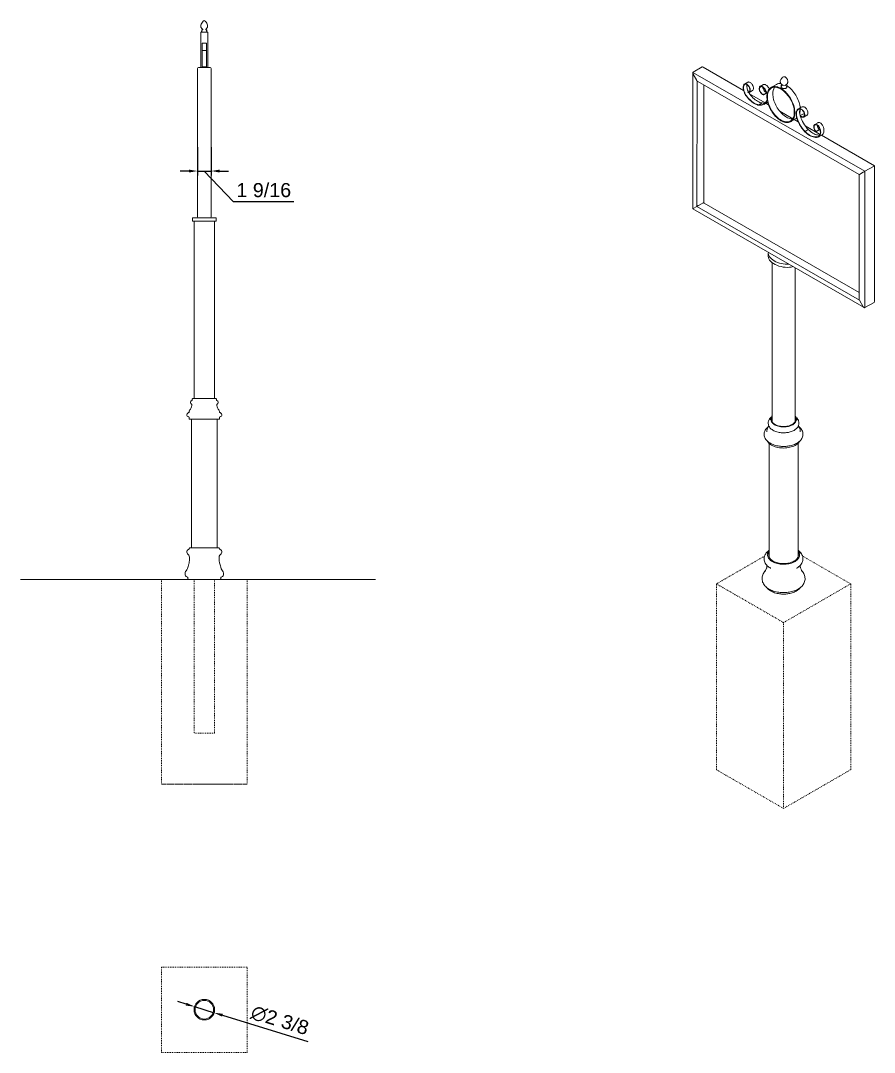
# Model space of a CAD drawing. Header units: inches. Extents: x -4 to 172, y 3 to 127.
# Drawn here: x 73.3 to 171.8, y 6.6 to 125.6 of the extents above; entities that cross this region are included whole.
import ezdxf

# ---------------------------------------------------------------- set-up
doc = ezdxf.new("R2010")
doc.units = ezdxf.units.IN
doc.linetypes.add('HIDDEN', pattern=[1.905, 1.27, -0.635])
for name, color, linetype, lineweight in [('ZANO_R', 7, 'Continuous', 0), ('ZANO_R_przerywana', 250, 'HIDDEN', 0), ('ZANO_W', 1, 'Continuous', 0)]:
    doc.layers.add(name, color=color, linetype=linetype, lineweight=lineweight)
doc.styles.get("Standard").update_dxf_attribs({"font": 'arial.ttf'})
doc.dimstyles.new('amerykanie', dxfattribs={"dimtxt": 50, "dimasz": 50, "dimexe": 0.5, "dimexo": 0.5, "dimgap": 1, "dimtad": 1, "dimdec": 0, "dimzin": 0, "dimlunit": 5, "dimtxsty": 'Standard', "dimcen": 0.09, "dimclrd": 1, "dimclre": 1, "dimclrt": 1, "dimazin": 0, "dimtfac": 1, "dimtdec": 0, "dimtmove": 0, "dimatfit": 3, "dimfxl": 1, "dimtzin": 0, "dimarcsym": 1})

# ---------------------------------------------------------------- blocks, each defined once
blk = doc.blocks.new('*D379')
at = {"layer": 'ZANO_W', "color": 1, "lineweight": -2}
for p, q in [((92.39, 12.16), (91.44, 12.45)), ((93.35, 11.87), (95.62, 11.17)), ((96.57, 10.88), (106.43, 7.85))]:
    blk.add_line(p, q, dxfattribs=at)
at = {"layer": 'ZANO_W', "color": 1}
for points in [[(92.34, 12), (92.44, 12.32), (93.35, 11.87)], [(96.62, 11.04), (96.53, 10.72), (95.62, 11.17)]]:
    blk.add_solid(points, dxfattribs=at)
at = {"layer": 'ZANO_W', "color": 1, "insert": (103.19, 10.29), "char_height": 1.625, "attachment_point": 5, "rotation": 342.9477}
blk.add_mtext('∅2 3/8', dxfattribs=at)
blk = doc.blocks.new('*D380')
at = {"layer": 'ZANO_W', "color": 1, "lineweight": -2}
for p, q in [((93.7, 111.05), (93.7, 107.78)), ((95.27, 111.05), (95.27, 107.78)), ((92.7, 108.28), (91.7, 108.28)), ((93.7, 108.28), (95.27, 108.28)), ((97.86, 104.73), (94.48, 108.28)), ((96.27, 108.28), (97.27, 108.28)), ((104.82, 104.73), (97.86, 104.73))]:
    blk.add_line(p, q, dxfattribs=at)
at = {"layer": 'ZANO_W', "color": 1}
for points in [[(92.7, 108.11), (92.7, 108.45), (93.7, 108.28)], [(96.27, 108.45), (96.27, 108.11), (95.27, 108.28)]]:
    blk.add_solid(points, dxfattribs=at)
at = {"layer": 'ZANO_W', "color": 1, "insert": (101.34, 106.07), "char_height": 1.625, "attachment_point": 5}
blk.add_mtext('1 9/16', dxfattribs=at)

msp = doc.modelspace()

# ---------------------------------------------------------------- linework, layer by layer
at = {"layer": 'ZANO_R'}
for p, q in [((94.20575, 124.3114), (94.08934, 124.3114)), ((94.08934, 122.26373), (94.08934, 124.3114)), ((94.74298, 124.3114), (94.20575, 124.3114)), ((94.87691, 124.3114), (94.74298, 124.3114)), ((94.87691, 122.26373), (94.87691, 124.3114)), ((94.7194, 123.03919), (94.24685, 123.03919)), ((94.24685, 123.03919), (94.24685, 122.18541)), ((94.7194, 123.03919), (94.7194, 122.18541)), ((94.08934, 120.21604), (94.08934, 122.26373)), ((94.7194, 122.18541), (94.24685, 122.18541)), ((94.24685, 121.87091), (94.24685, 122.18541)), ((94.24685, 120.63899), (94.24685, 121.87091)), ((94.7194, 121.87091), (94.7194, 122.18541)), ((94.7194, 120.63899), (94.7194, 121.87091)), ((94.87691, 120.21604), (94.87691, 122.26373)), ((94.24685, 120.29016), (94.24685, 120.63899)), ((94.24685, 120.29016), (94.7194, 120.29016)), ((94.7194, 120.29016), (94.7194, 120.63899)), ((150.8576, 119.68437), (151.91007, 120.29195)), ((156.67638, 117.58482), (152.00292, 120.28275)), ((93.69556, 120.09791), (93.69556, 103.00765)), ((95.15256, 120.21604), (93.81369, 120.21604)), ((95.27069, 120.09791), (95.27069, 103.00765)), ((150.81913, 119.59935), (150.81913, 103.93405)), ((150.83193, 119.65725), (170.66881, 108.24759)), ((151.29097, 118.71929), (150.8576, 119.46991)), ((151.33122, 118.66433), (151.29097, 104.20653)), ((151.38384, 118.62125), (170.01125, 107.86788)), ((152.08032, 104.68011), (152.08032, 118.21918)), ((157.1499, 118.5297), (156.77844, 118.31526)), ((158.96115, 118.25911), (158.58969, 118.04467)), ((160.46088, 118.27872), (159.84178, 117.92133)), ((157.3851, 117.50489), (157.17683, 117.38466)), ((157.17683, 117.38466), (157.18974, 117.33699)), ((157.32999, 117.35985), (157.70145, 117.57429)), ((159.16881, 116.14597), (157.36506, 117.18726)), ((159.3367, 117.31533), (158.98808, 117.11408)), ((158.98808, 117.11408), (159.00098, 117.0664)), ((159.00098, 117.0664), (159.35365, 117.27)), ((158.44306, 115.91742), (158.81452, 116.13186)), ((159.0295, 115.96784), (159.40096, 116.18228)), ((159.54812, 115.927), (159.25343, 116.09712)), ((163.33745, 115.64734), (162.96599, 115.4329)), ((162.34169, 114.31431), (160.85018, 115.17533)), ((162.118, 113.97837), (162.7371, 114.33577)), ((163.21934, 114.67142), (163.20644, 114.63865)), ((163.5908, 114.88586), (163.21934, 114.67142)), ((163.61773, 114.50504), (163.98919, 114.71948)), ((162.99078, 113.93959), (162.52081, 114.21091)), ((165.4918, 112.49579), (163.78154, 113.4831)), ((165.24889, 113.85426), (164.87743, 113.63982)), ((163.76436, 112.8455), (164.13582, 113.05994)), ((165.01768, 112.81801), (165.38914, 113.03245)), ((165.03059, 112.85078), (165.01768, 112.81801)), ((165.40205, 113.06522), (165.03059, 112.85078)), ((165.33558, 112.22038), (165.70704, 112.43482)), ((165.38914, 113.03245), (165.40205, 113.06522)), ((171.75975, 108.87738), (165.65222, 112.40318)), ((170.66881, 108.24759), (171.72129, 108.85517)), ((171.75975, 93.21207), (171.75975, 108.87737)), ((170.01125, 107.86788), (170.01125, 93.50677)), ((170.04971, 107.8901), (170.48308, 108.14036)), ((170.66881, 92.51948), (170.66881, 108.18478)), ((150.81913, 103.93405), (170.57596, 92.52867)), ((150.8576, 103.95627), (151.29097, 104.20653)), ((151.29097, 104.20653), (170.04971, 93.37733)), ((151.4767, 104.31376), (152.0819, 104.66314)), ((170.01125, 94.25732), (152.14223, 104.57288)), ((93.10488, 102.88952), (93.10488, 102.49573)), ((93.10488, 102.88952), (93.81369, 102.88952)), ((93.10488, 102.49573), (95.86137, 102.49573)), ((93.29586, 102.49573), (93.29586, 82.01893)), ((93.81369, 102.88952), (95.15256, 102.88952)), ((95.15256, 102.88952), (95.86137, 102.88952)), ((95.67039, 82.01893), (95.67039, 102.49573)), ((95.86137, 102.49573), (95.86137, 102.88952)), ((159.52473, 98.79242), (159.52473, 98.43496)), ((159.96956, 97.71634), (159.96956, 79.36888)), ((162.60932, 79.36888), (162.60932, 97.12772)), ((170.48308, 92.62671), (170.04971, 93.37733)), ((171.72129, 93.12705), (170.66881, 92.51948)), ((95.79547, 82.01893), (93.17078, 82.01893)), ((96.24202, 79.65622), (92.72423, 79.65622)), ((92.98477, 79.65622), (92.98477, 64.81054)), ((95.98148, 64.81054), (95.98148, 79.65622)), ((159.62373, 76.86046), (159.62373, 63.73902)), ((162.95516, 63.73902), (162.95516, 76.86046)), ((96.13669, 64.81054), (92.82956, 64.81054)), ((159.59556, 63.81932), (159.62373, 63.89962)), ((73.29772, 61.14834), (114.23642, 61.14834)), ((89.56082, 61.14834), (99.40543, 61.14834)), ((99.40543, 61.14834), (89.56082, 61.14834)), ((95.66864, 61.14834), (93.29761, 61.14834))]:
    msp.add_line(p, q, dxfattribs=at)
at = {"layer": 'ZANO_R', "flags": 128}
for points in [[(94.47437, 125.63275), (94.36397, 125.55665), (94.26891, 125.46217), (94.19079, 125.35268), (94.12981, 125.2331), (94.09008, 125.10499), (94.08271, 124.97143), (94.09587, 124.89678), (94.12822, 124.82906), (94.175, 124.76964), (94.24482, 124.68066), (94.27813, 124.64726), (94.29437, 124.6337), (94.30096, 124.62841), (94.30473, 124.62134), (94.30497, 124.61439), (94.30358, 124.6084), (94.29671, 124.59903), (94.27873, 124.58956), (94.25537, 124.58229), (94.21819, 124.56667), (94.20185, 124.55227), (94.19132, 124.53497), (94.18815, 124.51651), (94.19362, 124.49855), (94.20519, 124.47612), (94.2063, 124.46521), (94.20343, 124.45425), (94.17683, 124.40661), (94.16973, 124.37908), (94.17086, 124.35179), (94.18051, 124.32819), (94.19872, 124.3114)], [(94.75002, 124.3114), (94.76823, 124.32819), (94.77788, 124.35179), (94.779, 124.37908), (94.7719, 124.40661), (94.74531, 124.45425), (94.74244, 124.46521), (94.74355, 124.47612), (94.75511, 124.49855), (94.76059, 124.51651), (94.75742, 124.53497), (94.74688, 124.55227), (94.73055, 124.56667), (94.68297, 124.58536), (94.66555, 124.59128), (94.65203, 124.59903), (94.64516, 124.6084), (94.64377, 124.61439), (94.64401, 124.62134), (94.65179, 124.63175), (94.66249, 124.6402), (94.678, 124.65415), (94.70392, 124.68066), (94.77374, 124.76964), (94.82052, 124.82906), (94.85286, 124.89678), (94.86603, 124.97143), (94.85866, 125.10499), (94.81893, 125.2331), (94.75795, 125.35268), (94.67982, 125.46217), (94.58477, 125.55665), (94.47437, 125.63275)], [(161.41102, 118.14671), (161.41102, 118.14672), (161.41105, 118.14672), (161.41109, 118.14673), (161.41118, 118.14675), (161.41137, 118.14678), (161.41189, 118.14689), (161.41362, 118.14726), (161.42203, 118.14916), (161.46567, 118.16304), (161.50085, 118.17956), (161.52498, 118.19366), (161.55085, 118.21094), (161.58417, 118.23755), (161.60496, 118.25663), (161.61717, 118.26821), (161.62427, 118.27468), (161.62824, 118.278), (161.63436, 118.28298), (161.64376, 118.2907), (161.6563, 118.30142), (161.67644, 118.32024), (161.70641, 118.35386), (161.73437, 118.39589), (161.75671, 118.44453), (161.77173, 118.49639), (161.78008, 118.55258), (161.78141, 118.61698), (161.77455, 118.68545), (161.75553, 118.76222), (161.7286, 118.82985), (161.69514, 118.89327), (161.64839, 118.96293), (161.58696, 119.03386), (161.51942, 119.09332), (161.46045, 119.13145), (161.4111, 119.15336), (161.38295, 119.16136), (161.36821, 119.16409), (161.35905, 119.1652), (161.35301, 119.16565), (161.34779, 119.16585), (161.34497, 119.16588), (161.33765, 119.16569), (161.33447, 119.16549), (161.32656, 119.16473), (161.30989, 119.16199), (161.26757, 119.1492), (161.2228, 119.12777), (161.16763, 119.09112), (161.10959, 119.04045), (161.04811, 118.97145), (160.99513, 118.89382), (160.95991, 118.82677), (160.93369, 118.76), (160.9147, 118.68114), (160.90821, 118.60573), (160.91114, 118.53965), (160.92219, 118.47972), (160.94097, 118.42529), (160.96811, 118.37529), (161.00028, 118.33406), (161.02755, 118.30687), (161.04463, 118.29199), (161.05438, 118.28396), (161.0608, 118.27873), (161.06472, 118.2755), (161.06772, 118.27287), (161.07649, 118.2647), (161.0904, 118.25152), (161.11149, 118.23259), (161.14449, 118.20713), (161.17731, 118.1862), (161.20457, 118.17168), (161.25995, 118.15119), (161.27122, 118.14839), (161.27581, 118.14737), (161.27791, 118.14693), (161.27855, 118.14679), (161.27878, 118.14674), (161.27888, 118.14672), (161.27891, 118.14672), (161.27892, 118.14671), (161.27892, 118.14671)], [(156.99545, 116.91813), (156.91601, 117.03358), (156.8446, 117.15516), (156.7823, 117.28103), (156.73007, 117.40926), (156.6887, 117.53791), (156.65882, 117.66501), (156.64089, 117.78862), (156.63517, 117.90687), (156.64176, 118.01796), (156.66056, 118.12019), (156.69127, 118.212)], [(157.01603, 116.94196), (156.94024, 117.0521), (156.87211, 117.16809), (156.81268, 117.28817), (156.76285, 117.41051), (156.72339, 117.53324), (156.69488, 117.65449), (156.67777, 117.77243), (156.67232, 117.88524), (156.6786, 117.99122), (156.69653, 118.08875), (156.72584, 118.17634)], [(156.69127, 118.212), (156.7213, 118.2644), (156.76129, 118.30405), (156.81004, 118.32974), (156.8661, 118.3407), (156.92778, 118.33662), (156.99324, 118.31762), (157.06053, 118.28425), (157.12763, 118.23753), (157.19253, 118.17884), (157.25329, 118.10995), (157.30811, 118.0329), (157.35532, 117.95002), (157.39353, 117.86377), (157.4216, 117.77674), (157.43867, 117.69152), (157.44425, 117.61068), (157.43816, 117.53662), (157.42059, 117.47156), (157.39205, 117.41745), (157.35342, 117.3759), (157.30584, 117.34816), (157.25072, 117.33506), (157.18974, 117.33699)], [(156.72584, 118.17634), (156.75446, 118.22565), (156.79289, 118.26227), (156.83986, 118.28501), (156.89383, 118.29313), (156.95305, 118.28636), (157.01557, 118.26492), (157.07935, 118.22952), (157.14231, 118.1813), (157.2024, 118.12185), (157.25764, 118.05311), (157.30623, 117.97733), (157.34659, 117.89697), (157.37739, 117.81468), (157.39763, 117.73313), (157.40664, 117.65499), (157.40414, 117.58283), (157.3902, 117.51899), (157.36528, 117.46555), (157.33019, 117.42428), (157.28609, 117.39652), (157.2344, 117.38317), (157.17683, 117.38466)], [(157.1499, 118.5297), (157.18151, 118.54418), (157.23756, 118.55514), (157.29924, 118.55106), (157.3647, 118.53206), (157.43199, 118.49869), (157.49909, 118.45197), (157.56399, 118.39328), (157.62475, 118.32439), (157.67957, 118.24734), (157.72678, 118.16446), (157.76499, 118.07821), (157.79306, 117.99118), (157.81013, 117.90596), (157.81571, 117.82512), (157.80962, 117.75106), (157.79205, 117.686), (157.76351, 117.63189), (157.72488, 117.59034), (157.70145, 117.57429)], [(159.04772, 117.85996), (158.98558, 117.92614), (158.91985, 117.98157), (158.85249, 118.02461), (158.78552, 118.05395), (158.72094, 118.06874), (158.66068, 118.06851), (158.60655, 118.05329), (158.56017, 118.02351), (158.52291, 117.98009), (158.4959, 117.92431), (158.47994, 117.85784), (158.47551, 117.78267), (158.48275, 117.70105), (158.50143, 117.61542), (158.531, 117.52833), (158.57058, 117.44241), (158.61897, 117.36021), (158.67474, 117.2842), (158.73621, 117.21664), (158.80155, 117.15956), (158.86879, 117.11467), (158.93594, 117.0833), (159.00098, 117.0664)], [(159.03036, 117.83205), (158.97149, 117.89443), (158.90916, 117.94611), (158.8454, 117.98539), (158.7823, 118.011), (158.72191, 118.0221), (158.66622, 118.01832), (158.61703, 117.9998), (158.57597, 117.96712), (158.54437, 117.92137), (158.52326, 117.86403), (158.51334, 117.79699), (158.51492, 117.72243), (158.52796, 117.64279), (158.55203, 117.56067), (158.58635, 117.47876), (158.62979, 117.39972), (158.68093, 117.32616), (158.7381, 117.26046), (158.79943, 117.20479), (158.86292, 117.16095), (158.9265, 117.13038), (158.98808, 117.11408)], [(158.88455, 117.96286), (158.88638, 117.93687), (158.89942, 117.85723), (158.92349, 117.77511), (158.95781, 117.6932), (159.00125, 117.61416), (159.05239, 117.5406), (159.10956, 117.4749), (159.17089, 117.41923), (159.23438, 117.37539), (159.29796, 117.34482), (159.32894, 117.33489)], [(159.41918, 118.0744), (159.35704, 118.14057), (159.29131, 118.19601), (159.22395, 118.23905), (159.15698, 118.26839), (159.0924, 118.28318), (159.03215, 118.28295), (158.97801, 118.26773), (158.96115, 118.25911)], [(159.37023, 116.87909), (159.37573, 117.02941), (159.39218, 117.17236), (159.41948, 117.30695), (159.45745, 117.43228), (159.50581, 117.54748), (159.56424, 117.65177), (159.63234, 117.74443), (159.70964, 117.82483), (159.79562, 117.89243), (159.8897, 117.94675), (159.99122, 117.98744), (160.09949, 118.0142), (160.21378, 118.02686), (160.3333, 118.02534), (160.45723, 118.00963), (160.58474, 117.97986), (160.71495, 117.93622), (160.84697, 117.87901), (160.97989, 117.80862), (161.11282, 117.72554), (161.24483, 117.63033), (161.37504, 117.52364), (161.50255, 117.40619), (161.62648, 117.2788), (161.746, 117.14233), (161.86029, 116.99771), (161.96857, 116.84594), (162.07008, 116.68804), (162.16416, 116.5251), (162.25014, 116.35823), (162.32745, 116.18858), (162.39555, 116.01729), (162.45398, 115.84554), (162.50234, 115.6745), (162.5403, 115.50535), (162.5676, 115.33923), (162.58405, 115.17728), (162.58955, 115.02061), (162.58405, 114.87029), (162.5676, 114.72734), (162.5403, 114.59274), (162.50234, 114.46741), (162.45398, 114.35221), (162.39555, 114.24793), (162.32745, 114.15527), (162.25014, 114.07486), (162.16416, 114.00727), (162.07008, 113.95294), (161.96857, 113.91226), (161.86029, 113.8855), (161.746, 113.87284), (161.62648, 113.87436), (161.50255, 113.89006), (161.37504, 113.91983), (161.24483, 113.96347), (161.11282, 114.02068), (160.97989, 114.09107), (160.84697, 114.17416), (160.71495, 114.26937), (160.58474, 114.37606), (160.45723, 114.49351), (160.3333, 114.6209), (160.21378, 114.75737), (160.09949, 114.90199), (159.99122, 115.05376), (159.8897, 115.21166), (159.79562, 115.37459), (159.70964, 115.54146), (159.63234, 115.71112), (159.56424, 115.88241), (159.50581, 116.05416), (159.45745, 116.22519), (159.41948, 116.39435), (159.39218, 116.56047), (159.37573, 116.72242), (159.37023, 116.87909)], [(159.43214, 116.84335), (159.43757, 116.98977), (159.45381, 117.1289), (159.48076, 117.25976), (159.51823, 117.38142), (159.56595, 117.49305), (159.62359, 117.59386), (159.69074, 117.68313), (159.76693, 117.76025), (159.85163, 117.82466), (159.94424, 117.87593), (160.04412, 117.91368), (160.15056, 117.93767), (160.26282, 117.9477), (160.38011, 117.94373), (160.50161, 117.92577), (160.62646, 117.89394), (160.75379, 117.84849), (160.88271, 117.78971), (161.0123, 117.71803), (161.14167, 117.63395), (161.26991, 117.53805), (161.39611, 117.43101), (161.51939, 117.31359), (161.63889, 117.1866), (161.75377, 117.05093), (161.86321, 116.90755), (161.96646, 116.75744), (162.0628, 116.60167), (162.15153, 116.44132), (162.23205, 116.27753), (162.30378, 116.11144), (162.36623, 115.94422), (162.41895, 115.77704), (162.46158, 115.61107), (162.49382, 115.44747), (162.51544, 115.2874), (162.52628, 115.13198), (162.52628, 114.98229), (162.51544, 114.83939), (162.49382, 114.70428), (162.46158, 114.5779), (162.41895, 114.46115), (162.36623, 114.35484), (162.30378, 114.25972), (162.23205, 114.17645), (162.15153, 114.10562), (162.0628, 114.04773), (161.96646, 114.00318), (161.86321, 113.97229), (161.75377, 113.95526), (161.63889, 113.95223), (161.51939, 113.96321), (161.39611, 113.98812), (161.26991, 114.0268), (161.14167, 114.07896), (161.0123, 114.14424), (160.88271, 114.22219), (160.75379, 114.31226), (160.62646, 114.41381), (160.50161, 114.52615), (160.38011, 114.64846), (160.26282, 114.7799), (160.15056, 114.91955), (160.04412, 115.06643), (159.94424, 115.2195), (159.85163, 115.3777), (159.76693, 115.53991), (159.69074, 115.70499), (159.62359, 115.8718), (159.56595, 116.03914), (159.51823, 116.20587), (159.48076, 116.3708), (159.45381, 116.53277), (159.43757, 116.69066), (159.43214, 116.84335)], [(161.03338, 118.11294), (161.02846, 118.10511), (161.0137, 118.06926), (161.00581, 118.02203), (161.00996, 117.9765), (161.0249, 117.93497), (161.04991, 117.8974), (161.08299, 117.86541), (161.12114, 117.83977), (161.16423, 117.81915), (161.21567, 117.80231), (161.2568, 117.79352), (161.30099, 117.78799), (161.34497, 117.78619)], [(161.07784, 118.26342), (161.05979, 118.2441), (161.03783, 118.20598), (161.02721, 118.16294), (161.0298, 118.12266), (161.04354, 118.08533), (161.05769, 118.06264), (161.06188, 118.05701), (161.0635, 118.0549), (161.06431, 118.05386), (161.06484, 118.05318), (161.06521, 118.0527), (161.0654, 118.05246), (161.06537, 118.0525)], [(161.34497, 117.78619), (161.41458, 117.79072), (161.44585, 117.79584), (161.49548, 117.80839), (161.54089, 117.82563), (161.57828, 117.84536), (161.61245, 117.86992), (161.64119, 117.89879), (161.66343, 117.93186), (161.67808, 117.96882), (161.68416, 118.00962), (161.67992, 118.0551), (161.66129, 118.10548), (161.65679, 118.11259)], [(161.65936, 118.12987), (161.73192, 118.08294), (161.86393, 117.98773), (161.99414, 117.88103), (162.12165, 117.76359), (162.24558, 117.6362), (162.36511, 117.49973), (162.47939, 117.35511), (162.58767, 117.20334), (162.68919, 117.04544), (162.78326, 116.8825), (162.86924, 116.71563), (162.94655, 116.54598), (163.01465, 116.37469), (163.07308, 116.20294), (163.12144, 116.0319), (163.1594, 115.86275), (163.1867, 115.69663), (163.2006, 115.56834)], [(158.45597, 115.86974), (158.32359, 115.89843), (158.18819, 115.94197), (158.05073, 116.00006), (157.91221, 116.07228), (157.77362, 116.15811), (157.63595, 116.25692), (157.5002, 116.36803), (157.36733, 116.49062), (157.23831, 116.62381), (157.11405, 116.76666), (156.99545, 116.91813)], [(158.44306, 115.91742), (158.31371, 115.94548), (158.1814, 115.98806), (158.0471, 116.04485), (157.91175, 116.11544), (157.77634, 116.19932), (157.64184, 116.29589), (157.5092, 116.40445), (157.37938, 116.52424), (157.25331, 116.65439), (157.13191, 116.79396), (157.01603, 116.94196)], [(157.38749, 117.1564), (157.3117, 117.26654), (157.26868, 117.33756)], [(158.81452, 116.13186), (158.68517, 116.15992), (158.55286, 116.2025), (158.41856, 116.25929), (158.28321, 116.32987), (158.1478, 116.41376), (158.0133, 116.51033), (157.88066, 116.61889), (157.75084, 116.73868), (157.62478, 116.86883), (157.50337, 117.0084), (157.38749, 117.1564)], [(162.3391, 114.31029), (162.25799, 114.30963), (162.13849, 114.32061), (162.01521, 114.34552), (161.88901, 114.3842), (161.76078, 114.43636), (161.6314, 114.50164), (161.50181, 114.57959), (161.37289, 114.66966), (161.24556, 114.77121), (161.12071, 114.88354), (160.99921, 115.00586), (160.88192, 115.1373), (160.76966, 115.27695), (160.66322, 115.42383), (160.56334, 115.5769), (160.47073, 115.7351), (160.38603, 115.8973), (160.30984, 116.06239), (160.24269, 116.2292), (160.18505, 116.39654), (160.13733, 116.56327), (160.09987, 116.7282), (160.07291, 116.89017), (160.05667, 117.04806), (160.05124, 117.20075)], [(161.38046, 117.7875), (161.37928, 117.78742), (161.33718, 117.78637)], [(159.39621, 116.53146), (159.37012, 116.45958), (159.31723, 116.34605), (159.25398, 116.24418), (159.18082, 116.15472), (159.09826, 116.0783), (159.00691, 116.01547), (158.90741, 115.96669), (158.80049, 115.9323), (158.68691, 115.91254), (158.56748, 115.90757), (158.44306, 115.91742)], [(159.45895, 116.2193), (159.40457, 116.18438), (159.40096, 116.18228)], [(163.1597, 115.48616), (163.07459, 115.47531), (162.99653, 115.44874), (162.9267, 115.40687), (162.86617, 115.35031), (162.81586, 115.27995), (162.77654, 115.19684), (162.7488, 115.10225), (162.73307, 114.99763), (162.72959, 114.88457), (162.73842, 114.76478), (162.75941, 114.64011)], [(163.1597, 115.48616), (163.22184, 115.48059), (163.28757, 115.46014), (163.35493, 115.4254), (163.4219, 115.37743), (163.48648, 115.31765), (163.54674, 115.24785), (163.60087, 115.17013), (163.64726, 115.0868), (163.68451, 115.00036), (163.71152, 114.91339), (163.72748, 114.8285), (163.73191, 114.74822), (163.72467, 114.67495), (163.70599, 114.61089), (163.67642, 114.55795), (163.63684, 114.51772), (163.58845, 114.4914), (163.53268, 114.47977), (163.47121, 114.48318), (163.40587, 114.50154), (163.33863, 114.53429), (163.27148, 114.58045), (163.20644, 114.63865)], [(163.53117, 115.7006), (163.5933, 115.69503), (163.65904, 115.67458), (163.72639, 115.63984), (163.79336, 115.59187), (163.85794, 115.53209), (163.9182, 115.46229), (163.97233, 115.38457), (164.01872, 115.30124), (164.05597, 115.2148), (164.08298, 115.12783), (164.09894, 115.04294), (164.10337, 114.96266), (164.09613, 114.88939), (164.07745, 114.82533), (164.04788, 114.77239), (164.0083, 114.73216), (163.98919, 114.71948)], [(162.82246, 114.39306), (162.78326, 114.36467), (162.7371, 114.33577)], [(163.17706, 115.43821), (163.09586, 115.42786), (163.02139, 115.40252), (162.95477, 115.36257), (162.89702, 115.30861), (162.84903, 115.24148), (162.81151, 115.16219), (162.78505, 115.07195), (162.77005, 114.97215), (162.76673, 114.86428), (162.77514, 114.75001), (162.79517, 114.63106)], [(163.16663, 114.8455), (163.20876, 114.67246), (163.21329, 114.65605)], [(163.17706, 115.43821), (163.23593, 115.43263), (163.29826, 115.41234), (163.36202, 115.378), (163.42512, 115.33076), (163.48551, 115.27214), (163.54121, 115.20405), (163.59039, 115.12874), (163.63145, 115.04865), (163.66305, 114.96642), (163.68416, 114.88471), (163.69408, 114.80621), (163.6925, 114.73348), (163.67946, 114.66889), (163.65539, 114.61456), (163.62107, 114.57227), (163.57764, 114.54339), (163.5265, 114.52887), (163.46932, 114.52918), (163.40799, 114.54432), (163.3445, 114.57379), (163.28092, 114.61662), (163.21934, 114.67142)], [(163.69433, 114.8013), (163.65238, 114.83106), (163.5908, 114.88586)], [(165.51615, 113.1175), (165.48612, 113.20458), (165.44613, 113.2904), (165.39738, 113.37237), (165.34132, 113.44806), (165.27964, 113.5152), (165.21418, 113.57177), (165.14689, 113.6161), (165.07979, 113.64684), (165.01489, 113.66309), (164.95413, 113.66435), (164.89932, 113.65059), (164.8521, 113.62222), (164.81389, 113.58009), (164.78582, 113.52546), (164.76875, 113.45996), (164.76317, 113.38555), (164.76926, 113.30446), (164.78684, 113.21911), (164.81537, 113.13206), (164.854, 113.04591), (164.90159, 112.96323), (164.9567, 112.8865), (165.01768, 112.81801)], [(165.48159, 113.12175), (165.45296, 113.20411), (165.41453, 113.2851), (165.36756, 113.36207), (165.31359, 113.43251), (165.25438, 113.4941), (165.19186, 113.54485), (165.12807, 113.58309), (165.06511, 113.60757), (165.00502, 113.61749), (164.94978, 113.61253), (164.90119, 113.59285), (164.86084, 113.55909), (164.83003, 113.51236), (164.8098, 113.45417), (164.80078, 113.38645), (164.80328, 113.31139), (164.81722, 113.23146), (164.84214, 113.14925), (164.87723, 113.06747), (164.92133, 112.98878), (164.97302, 112.91576), (165.03059, 112.85078)], [(165.19139, 112.22242), (165.26718, 112.24506), (165.33531, 112.28239), (165.39474, 112.33386), (165.44457, 112.39866), (165.48404, 112.47582), (165.51254, 112.56417), (165.52965, 112.66234), (165.5351, 112.76886), (165.52882, 112.8821), (165.51089, 113.00033), (165.48159, 113.12175)], [(165.21198, 112.17483), (165.29141, 112.19856), (165.36282, 112.23769), (165.42512, 112.29164), (165.47735, 112.35957), (165.51872, 112.44045), (165.5486, 112.53305), (165.56653, 112.63596), (165.57225, 112.74761), (165.56566, 112.8663), (165.54687, 112.99023), (165.51615, 113.1175)], [(165.88761, 113.33194), (165.85758, 113.41902), (165.81759, 113.50484), (165.76884, 113.58681), (165.71278, 113.6625), (165.6511, 113.72964), (165.58564, 113.78621), (165.51835, 113.83054), (165.45125, 113.86128), (165.38635, 113.87753), (165.32559, 113.87879), (165.27078, 113.86503), (165.24889, 113.85426)], [(165.70704, 112.43482), (165.73429, 112.45213), (165.79658, 112.50608), (165.84881, 112.57401), (165.89018, 112.65488), (165.92006, 112.74749), (165.93799, 112.8504), (165.94371, 112.96205), (165.93712, 113.08074), (165.91833, 113.20467), (165.88761, 113.33194)], [(163.75146, 112.81272), (163.88383, 112.68857), (164.01924, 112.57578), (164.15669, 112.47517), (164.29521, 112.38745), (164.4338, 112.31326), (164.57147, 112.25314), (164.70722, 112.2075), (164.84009, 112.17669), (164.96912, 112.16091), (165.09338, 112.16029), (165.21198, 112.17483)], [(163.76436, 112.8455), (163.89371, 112.72421), (164.02602, 112.61404), (164.16032, 112.51576), (164.29567, 112.43008), (164.43108, 112.35762), (164.56559, 112.29889), (164.69822, 112.25432), (164.82804, 112.22422), (164.95411, 112.20881), (165.07551, 112.20821), (165.19139, 112.22242)], [(164.13582, 113.05994), (164.26517, 112.93865), (164.39748, 112.82848), (164.53178, 112.7302), (164.66713, 112.64452), (164.80254, 112.57206), (164.93705, 112.51333), (165.06968, 112.46876), (165.1995, 112.43866), (165.32557, 112.42325), (165.44698, 112.42265), (165.45911, 112.42343)], [(171.72129, 108.85517), (171.73762, 108.8646), (171.74975, 108.8716), (171.75723, 108.87592), (171.75975, 108.87737)], [(93.17078, 82.01893), (93.12426, 82.00961), (93.11127, 82.00544), (93.10228, 82.00022), (93.09662, 81.9899), (93.09549, 81.9794), (93.09469, 81.97082), (93.0901, 81.94178), (93.08135, 81.89194), (93.0728, 81.84696), (93.06279, 81.81964), (93.04155, 81.79889), (93.00323, 81.7793), (92.96474, 81.75649), (92.93225, 81.72415), (92.89998, 81.66087), (92.88781, 81.58892), (92.89535, 81.51791), (92.92223, 81.45743), (92.96798, 81.41697), (93.01736, 81.38508), (93.04435, 81.33441), (93.05155, 81.27626), (93.04555, 81.21877), (93.00774, 81.07335), (92.96477, 80.9675), (92.91822, 80.88558), (92.86929, 80.81176), (92.81918, 80.73019), (92.76925, 80.62517), (92.75301, 80.57356), (92.74867, 80.5232), (92.74967, 80.48635), (92.74556, 80.4526), (92.7375, 80.43602), (92.72304, 80.4226), (92.67317, 80.40593), (92.61587, 80.38896), (92.5675, 80.36165), (92.49969, 80.28283), (92.46957, 80.18637), (92.47606, 80.08984), (92.5181, 80.0108), (92.5653, 79.97624), (92.62541, 79.95358), (92.6847, 79.93042), (92.70439, 79.91515), (92.71387, 79.89695), (92.71874, 79.88101), (92.7233, 79.86113), (92.72533, 79.836), (92.72563, 79.79999), (92.72508, 79.74275), (92.72423, 79.65622)], [(96.24202, 79.65622), (96.24117, 79.74275), (96.24062, 79.79999), (96.24092, 79.836), (96.24295, 79.86113), (96.24751, 79.88101), (96.25238, 79.89695), (96.26186, 79.91515), (96.28155, 79.93042), (96.34084, 79.95358), (96.40095, 79.97624), (96.44815, 80.0108), (96.49019, 80.08984), (96.49669, 80.18637), (96.46656, 80.28283), (96.39876, 80.36165), (96.35039, 80.38896), (96.29308, 80.40593), (96.24321, 80.4226), (96.22875, 80.43602), (96.22069, 80.4526), (96.2167, 80.49613), (96.21728, 80.54437), (96.197, 80.62517), (96.14707, 80.73019), (96.09696, 80.81176), (96.04803, 80.88558), (96.00148, 80.9675), (95.95851, 81.07335), (95.9207, 81.21877), (95.9147, 81.27626), (95.9219, 81.33441), (95.94889, 81.38508), (95.99827, 81.41697), (96.04402, 81.45743), (96.0709, 81.51791), (96.07844, 81.58892), (96.06627, 81.66087), (96.034, 81.72415), (95.99118, 81.7636), (95.9441, 81.78853), (95.91898, 81.80271), (95.90346, 81.81964), (95.89478, 81.84185), (95.88756, 81.87619), (95.88043, 81.91895), (95.87496, 81.94776), (95.87156, 81.97082), (95.87076, 81.9794), (95.86963, 81.9899), (95.86397, 82.00022), (95.85181, 82.00666), (95.83345, 82.01162), (95.79547, 82.01893)], [(159.83142, 79.85901), (159.81395, 79.84376), (159.74284, 79.76988), (159.68042, 79.69147), (159.62725, 79.60881), (159.58383, 79.52217), (159.55059, 79.43168), (159.52797, 79.33713), (159.51677, 79.23807), (159.51839, 79.13432), (159.53473, 79.02646), (159.56188, 78.93221), (159.60079, 78.8405), (159.65147, 78.75171), (159.71357, 78.66664), (159.78641, 78.58611), (159.86918, 78.51068), (159.96103, 78.44072), (160.06122, 78.37643), (160.16904, 78.31797), (160.28366, 78.26553), (160.40413, 78.21933), (160.5293, 78.17955), (160.65761, 78.14641), (160.78657, 78.1201), (160.91072, 78.10088), (161.01959, 78.08868), (161.10658, 78.08193), (161.20847, 78.07736), (161.28944, 78.07624)], [(159.96956, 80.03118), (159.93651, 79.99907), (159.8818, 79.93467), (159.83658, 79.86868), (159.80106, 79.80213), (159.77523, 79.73655), (159.75877, 79.67485), (159.75081, 79.62544), (159.74995, 79.61755), (159.74979, 79.61595), (159.74972, 79.61532), (159.74971, 79.61518), (159.7497, 79.6151), (159.74969, 79.61504), (159.74969, 79.615), (159.74969, 79.61497), (159.74969, 79.61495), (159.74968, 79.61489), (159.74973, 79.61535)], [(162.60932, 79.95527), (162.64785, 79.90364), (162.69537, 79.82138), (162.72799, 79.73673), (162.74535, 79.6506), (162.74729, 79.56389), (162.73377, 79.47753), (162.70494, 79.39243), (162.6611, 79.30949), (162.60273, 79.22959), (162.53043, 79.15359), (162.44498, 79.08227), (162.34728, 79.01641), (162.23837, 78.95669), (162.1194, 78.90375), (161.99163, 78.85816), (161.85642, 78.82039), (161.71519, 78.79085), (161.56946, 78.76985), (161.42075, 78.75761), (161.27066, 78.75426), (161.12076, 78.75984), (160.97265, 78.77429), (160.8279, 78.79745), (160.68804, 78.82908), (160.55456, 78.86884), (160.42886, 78.91632), (160.31229, 78.97101), (160.20608, 79.03232), (160.11135, 79.09962), (160.02911, 79.17218), (159.96023, 79.24924), (159.90544, 79.32998), (159.86531, 79.41354), (159.84029, 79.49904), (159.83063, 79.58557), (159.83643, 79.67222), (159.85763, 79.75807), (159.89401, 79.8422), (159.94518, 79.92373), (159.96956, 79.95527)], [(160.31542, 79.03413), (160.21741, 79.09708), (160.13154, 79.16569), (160.05879, 79.23918), (159.99999, 79.31672), (159.9558, 79.39743), (159.92671, 79.48039), (159.91307, 79.56467), (159.91502, 79.64931), (159.93254, 79.73334), (159.96544, 79.81583), (159.96956, 79.82395)], [(162.60932, 79.82395), (162.63954, 79.75415), (162.66094, 79.67041), (162.66679, 79.58583), (162.65704, 79.50138), (162.63179, 79.418), (162.59133, 79.33664), (162.53613, 79.25822), (162.46679, 79.18364), (162.38412, 79.11373), (162.28904, 79.0493), (162.18264, 78.99106), (162.06612, 78.93968), (161.9408, 78.89574), (161.80809, 78.85974), (161.66951, 78.83209), (161.52663, 78.8131), (161.38106, 78.80298), (161.23445, 78.80185), (161.08846, 78.80973), (160.94475, 78.82652), (160.80494, 78.85203), (160.67063, 78.88598), (160.54332, 78.92798), (160.42447, 78.97755), (160.31542, 79.03413)], [(161.28944, 78.07624), (161.44845, 78.08054), (161.51246, 78.08472), (161.61778, 78.0947), (161.72537, 78.10902), (161.83837, 78.12873), (161.95309, 78.15396), (162.06758, 78.1848), (162.18018, 78.22123), (162.28952, 78.26315), (162.39447, 78.3104), (162.4941, 78.36279), (162.5876, 78.42014), (162.67431, 78.48226), (162.75365, 78.54899), (162.82511, 78.6202), (162.88812, 78.69568), (162.94219, 78.77526), (162.98685, 78.85869), (163.02168, 78.94577), (163.04633, 79.03657), (163.06026, 79.13156), (163.06242, 79.23139), (163.05108, 79.33622), (163.02787, 79.43308), (162.99276, 79.52741), (162.94578, 79.6189), (162.88707, 79.70701), (162.81711, 79.79088), (162.74857, 79.85811)], [(162.82922, 79.61468), (162.82923, 79.61464), (162.82921, 79.61486), (162.8292, 79.61492), (162.8292, 79.61496), (162.82919, 79.61499), (162.82919, 79.61503), (162.82918, 79.61508), (162.82918, 79.61514), (162.82917, 79.61523), (162.82915, 79.61538), (162.82912, 79.61569), (162.82904, 79.6165), (162.82872, 79.61962), (162.82614, 79.64037), (162.80969, 79.71693), (162.78526, 79.78538), (162.74843, 79.8584), (162.70015, 79.93063), (162.64083, 80.0007), (162.60932, 80.03094)], [(159.57901, 78.83194), (159.56336, 78.82094), (159.4678, 78.74314), (159.38053, 78.66029), (159.30218, 78.57262), (159.23335, 78.48041), (159.17461, 78.38398), (159.12644, 78.28363), (159.08933, 78.17958), (159.06382, 78.07196), (159.0506, 77.96084), (159.05068, 77.84641), (159.06528, 77.72909), (159.09132, 77.62391), (159.12948, 77.52069), (159.1797, 77.41993), (159.24178, 77.32228), (159.31529, 77.22845), (159.3996, 77.13908), (159.49405, 77.05465), (159.59791, 76.97552), (159.71045, 76.90199), (159.83098, 76.83427), (159.95877, 76.77254), (160.09303, 76.71702), (160.23284, 76.6679), (160.37713, 76.62535), (160.5245, 76.58954), (160.6728, 76.56065), (160.81772, 76.53886), (160.95351, 76.52393), (161.05105, 76.51637), (161.15758, 76.51108), (161.28944, 76.50875)], [(159.59478, 78.85467), (159.59428, 78.85404), (159.52876, 78.75922), (159.49101, 78.69635), (159.4675, 78.65319), (159.43877, 78.59391), (159.40619, 78.51149), (159.38176, 78.42645), (159.36579, 78.33245), (159.36119, 78.25226), (159.36153, 78.21946), (159.36206, 78.20437), (159.36228, 78.19922), (159.3624, 78.19658), (159.36248, 78.19479), (159.36255, 78.19341), (159.36259, 78.19249), (159.3626, 78.19219)], [(159.75283, 79.63798), (159.74923, 79.62228), (159.7456, 79.6052), (159.74385, 79.59662), (159.74233, 79.58908), (159.74087, 79.58191), (159.74002, 79.57785), (159.74008, 79.57808)], [(159.96956, 79.58099), (159.94709, 79.53188), (159.92814, 79.47494)], [(161.28944, 76.50875), (161.46877, 76.51306), (161.54106, 76.51724), (161.66025, 76.52727), (161.78247, 76.54168), (161.91147, 76.56158), (162.04325, 76.58713), (162.17578, 76.6185), (162.3073, 76.6557), (162.43638, 76.69869), (162.56184, 76.74736), (162.68265, 76.80157), (162.79793, 76.86114), (162.90692, 76.9259), (163.00895, 76.99565), (163.10342, 77.07021), (163.18979, 77.1494), (163.26751, 77.23302), (163.33608, 77.32085), (163.39503, 77.41265), (163.44389, 77.50818), (163.48225, 77.6072), (163.50972, 77.70959), (163.52579, 77.81538), (163.52975, 77.92468), (163.52057, 78.0375), (163.49693, 78.1534), (163.45743, 78.27148), (163.40908, 78.37505), (163.34862, 78.47582), (163.27636, 78.57304), (163.1928, 78.66597), (163.09867, 78.75393), (162.99975, 78.83244)], [(162.65074, 79.47494), (162.62309, 79.55244), (162.60932, 79.58099)], [(162.83859, 79.57898), (162.8388, 79.57812), (162.83785, 79.58267), (162.83621, 79.59077), (162.83447, 79.59938), (162.83276, 79.60771), (162.83064, 79.61777), (162.82691, 79.63445), (162.82685, 79.63472)], [(163.21629, 78.19247), (163.21629, 78.19242), (163.21635, 78.19361), (163.21641, 78.19506), (163.2165, 78.19708), (163.21662, 78.19959), (163.21679, 78.20347), (163.21708, 78.21085), (163.21756, 78.22841), (163.21726, 78.27313), (163.21079, 78.35151), (163.19204, 78.44717), (163.16761, 78.52593), (163.13799, 78.59861), (163.10805, 78.65955), (163.08444, 78.70237), (163.05918, 78.74476), (162.99018, 78.84655), (162.98433, 78.85399)], [(163.15471, 77.11297), (163.10424, 77.03143), (163.03168, 76.93921), (162.94509, 76.85111), (162.84518, 76.76785), (162.73273, 76.6901), (162.60867, 76.61848), (162.47398, 76.55357), (162.32976, 76.49589), (162.17716, 76.4459), (162.01741, 76.40401), (161.8518, 76.37056), (161.68167, 76.34581), (161.50837, 76.32996), (161.33332, 76.32315), (161.15791, 76.32542), (160.98355, 76.33676), (160.81167, 76.35708), (160.64363, 76.38621), (160.48078, 76.42392), (160.32445, 76.4699), (160.17589, 76.52379), (160.0363, 76.58515), (159.90679, 76.65349), (159.78842, 76.72825), (159.68213, 76.80884), (159.58878, 76.8946), (159.50913, 76.98485), (159.44381, 77.07885), (159.42797, 77.10609)], [(92.82956, 64.81054), (92.80164, 64.80135), (92.78149, 64.78631), (92.76725, 64.76704), (92.74111, 64.70016), (92.70449, 64.64974), (92.64949, 64.61744), (92.57089, 64.57022), (92.51227, 64.49839), (92.47953, 64.40871), (92.47257, 64.30115), (92.49611, 64.20264), (92.54596, 64.1232), (92.60996, 64.05456), (92.69392, 63.9604), (92.75322, 63.84905), (92.77704, 63.72657), (92.77332, 63.55236), (92.76721, 63.41686), (92.76143, 63.31104), (92.75299, 63.22114), (92.74074, 63.14284), (92.72183, 63.05639), (92.6941, 62.95189), (92.65541, 62.81946), (92.60362, 62.6492), (92.56878, 62.53585), (92.52828, 62.40764), (92.47417, 62.27648), (92.3956, 62.16041), (92.32867, 62.07457), (92.28214, 61.97585), (92.25803, 61.86796), (92.25717, 61.75779), (92.27819, 61.66529), (92.32189, 61.58066), (92.39024, 61.51322), (92.47775, 61.46479), (92.53166, 61.43074), (92.56931, 61.38431), (92.58323, 61.31898), (92.58603, 61.26395), (92.59258, 61.21213), (92.60017, 61.18978), (92.61219, 61.17107), (92.62978, 61.15694), (92.65413, 61.14834)], [(96.31212, 61.14834), (96.33647, 61.15694), (96.35407, 61.17107), (96.36608, 61.18978), (96.37367, 61.21213), (96.38022, 61.26395), (96.38302, 61.31898), (96.39694, 61.38431), (96.43459, 61.43074), (96.4885, 61.46479), (96.57601, 61.51322), (96.64436, 61.58066), (96.68806, 61.66529), (96.70908, 61.75779), (96.70334, 61.90036), (96.6595, 62.03594), (96.57855, 62.15097), (96.49669, 62.26766), (96.44034, 62.40074), (96.38718, 62.5693), (96.34352, 62.71161), (96.30767, 62.83005), (96.27041, 62.95811), (96.24361, 63.05973), (96.22524, 63.14428), (96.21326, 63.22114), (96.20482, 63.31104), (96.19904, 63.41686), (96.19293, 63.55236), (96.18921, 63.72657), (96.21303, 63.84905), (96.27233, 63.9604), (96.35629, 64.05456), (96.42029, 64.1232), (96.47014, 64.20264), (96.49368, 64.30115), (96.48672, 64.40871), (96.45398, 64.49839), (96.39536, 64.57022), (96.31677, 64.61744), (96.26176, 64.64974), (96.22514, 64.70016), (96.199, 64.76704), (96.18476, 64.78631), (96.16461, 64.80135), (96.13669, 64.81054)], [(159.62373, 64.5225), (159.5555, 64.47312), (159.46224, 64.3949), (159.37716, 64.31159), (159.30088, 64.22342), (159.23396, 64.13068), (159.17694, 64.03373), (159.13019, 63.93287), (159.09401, 63.82818), (159.06876, 63.7194), (159.05514, 63.60619), (159.0543, 63.48855), (159.06771, 63.36729), (159.0923, 63.25942), (159.12856, 63.15419), (159.17735, 63.05016), (159.24439, 62.94004), (159.3219, 62.83826), (159.40916, 62.7435), (159.50308, 62.65716), (159.59887, 62.58113), (159.68843, 62.51845), (159.74787, 62.48048), (159.78136, 62.46017), (159.79572, 62.45166), (159.80282, 62.44749), (159.80667, 62.44523), (159.80909, 62.44382), (159.80984, 62.44338)], [(159.62373, 64.47184), (159.59437, 64.4414), (159.53532, 64.36875), (159.48584, 64.29557), (159.447, 64.22582), (159.42797, 64.18576), (159.42089, 64.16963), (159.41836, 64.1637), (159.41716, 64.16089), (159.41649, 64.1593), (159.41597, 64.15806), (159.41564, 64.15729), (159.41548, 64.15692), (159.4155, 64.15695)], [(162.95516, 64.42442), (162.95959, 64.41889), (163.02333, 64.32804), (163.07227, 64.23418), (163.10601, 64.13811), (163.12424, 64.04066), (163.12682, 63.94265), (163.11373, 63.84492), (163.08507, 63.74831), (163.04109, 63.65363), (162.98217, 63.5617), (162.90881, 63.4733), (162.82163, 63.38919), (162.72137, 63.31008), (162.6089, 63.23665), (162.48518, 63.16952), (162.35125, 63.10926), (162.20826, 63.0564), (162.05744, 63.01138), (161.90006, 62.97459), (161.73747, 62.94633), (161.57106, 62.92686), (161.40225, 62.91633), (161.23247, 62.91484), (161.06319, 62.9224), (160.89583, 62.93894), (160.73183, 62.96433), (160.57258, 62.99834), (160.41945, 63.0407), (160.27375, 63.09103), (160.13671, 63.1489), (160.00951, 63.21383), (159.89322, 63.28525), (159.78885, 63.36257), (159.69728, 63.44511), (159.61929, 63.53218), (159.55555, 63.62303), (159.50661, 63.71689), (159.47288, 63.81296), (159.45464, 63.91041), (159.45206, 64.00842), (159.46515, 64.10615), (159.49381, 64.20277), (159.53779, 64.29744), (159.59671, 64.38937), (159.62373, 64.42442)], [(162.76941, 62.4436), (162.76916, 62.44345), (162.77062, 62.4443), (162.77338, 62.44592), (162.7777, 62.44845), (162.78445, 62.45242), (162.79713, 62.45994), (162.82588, 62.47732), (162.87762, 62.51004), (162.95435, 62.56243), (163.05087, 62.63634), (163.15102, 62.72519), (163.24299, 62.82188), (163.32275, 62.9232), (163.38934, 63.02795), (163.44214, 63.13456), (163.47975, 63.23651), (163.50619, 63.34042), (163.5218, 63.44877), (163.52564, 63.5621), (163.51624, 63.68047), (163.49191, 63.80263), (163.45725, 63.91103), (163.4107, 64.0167), (163.35222, 64.11938), (163.28189, 64.21848), (163.20022, 64.31318), (163.10795, 64.40271), (163.00594, 64.48652), (162.95516, 64.52213)], [(163.16331, 64.15713), (163.16333, 64.15708), (163.16299, 64.15788), (163.16254, 64.15896), (163.16188, 64.16051), (163.16105, 64.16246), (163.15978, 64.16546), (163.15733, 64.17116), (163.15137, 64.18473), (163.1326, 64.22439), (163.09076, 64.29928), (163.03281, 64.38299), (162.96524, 64.46261), (162.95516, 64.47248)], [(159.62373, 64.21206), (159.59298, 64.12214), (159.57652, 64.02839), (159.57558, 63.93415), (159.59015, 63.84029), (159.62012, 63.74765), (159.6652, 63.65708), (159.72499, 63.5694), (159.79895, 63.48539), (159.88641, 63.40581), (159.98657, 63.3314)], [(159.98657, 63.3314), (160.09853, 63.26282), (160.22128, 63.2007), (160.3537, 63.14559), (160.4946, 63.098), (160.64269, 63.05836), (160.79664, 63.02702), (160.95505, 63.00428), (161.11649, 62.99032), (161.2795, 62.9853), (161.4426, 62.98923), (161.60431, 63.0021), (161.76317, 63.02379), (161.91774, 63.0541), (162.06662, 63.09275), (162.20846, 63.13939), (162.34198, 63.19361), (162.46596, 63.25491), (162.57929, 63.32273), (162.68095, 63.39647), (162.76999, 63.47545), (162.84563, 63.55896), (162.90718, 63.64624), (162.95408, 63.7365), (162.9859, 63.82893), (163.00236, 63.92269), (163.0033, 64.01692), (162.98873, 64.11078), (162.95877, 64.20342), (162.95516, 64.21206)], [(162.95516, 63.89962), (162.95877, 63.89098), (162.98332, 63.81932)], [(159.21339, 62.18095), (159.14199, 62.10433), (159.06918, 62.01274), (159.00109, 61.9108), (158.94364, 61.80586), (158.89663, 61.6982), (158.85979, 61.58795), (158.83115, 61.46482), (158.81467, 61.33287), (158.81236, 61.21363), (158.82205, 61.0955), (158.84375, 60.97866), (158.87755, 60.86344), (158.9233, 60.75078), (158.981, 60.64104), (159.05066, 60.5346), (159.13202, 60.43218), (159.22447, 60.33457), (159.32723, 60.24243), (159.43947, 60.15623), (159.56028, 60.0763), (159.68891, 60.00281), (159.82461, 59.93588), (159.96663, 59.8756), (160.11411, 59.8221), (160.26609, 59.77548), (160.42134, 59.73585), (160.57812, 59.70334), (160.73324, 59.67807), (160.87848, 59.66029), (160.99765, 59.6498), (161.10371, 59.64349), (161.28944, 59.63922)], [(159.3842, 62.77061), (159.38202, 62.73149), (159.3794, 62.69015), (159.37682, 62.65836), (159.37457, 62.63797), (159.37246, 62.62404), (159.36897, 62.60759), (159.36391, 62.58879), (159.35527, 62.56078), (159.34078, 62.51805), (159.32052, 62.46183), (159.29163, 62.38467), (159.2487, 62.2725), (159.21693, 62.19011), (159.20183, 62.151), (159.19196, 62.12554), (159.18445, 62.1066), (159.17993, 62.09582), (159.17945, 62.09472)], [(161.28944, 59.63922), (161.47668, 59.64356), (161.55276, 59.64783), (161.67785, 59.65803), (161.80639, 59.67271), (161.9423, 59.69303), (162.08148, 59.71917), (162.22187, 59.75134), (162.3617, 59.7896), (162.49954, 59.83394), (162.6342, 59.88433), (162.76467, 59.94067), (162.89005, 60.00286), (163.00958, 60.07079), (163.12255, 60.14434), (163.22832, 60.22341), (163.32626, 60.30784), (163.41571, 60.39741), (163.49608, 60.49186), (163.56679, 60.59083), (163.62737, 60.69391), (163.67749, 60.80077), (163.71695, 60.91144), (163.74545, 61.02623), (163.7622, 61.14323), (163.76703, 61.26194), (163.75975, 61.38225), (163.73999, 61.50412), (163.70715, 61.62742), (163.66501, 61.74081), (163.61141, 61.85211), (163.5458, 61.96111), (163.46815, 62.0668), (163.38657, 62.16006), (163.36551, 62.1809)], [(163.39986, 62.09374), (163.39998, 62.09352), (163.39739, 62.09947), (163.39097, 62.11524), (163.38292, 62.13582), (163.37232, 62.16327), (163.35948, 62.19653), (163.30508, 62.33788), (163.26961, 62.43153), (163.24578, 62.49643), (163.22966, 62.54252), (163.21823, 62.57786), (163.21167, 62.60068), (163.208, 62.61594), (163.20507, 62.63248), (163.20297, 62.64933), (163.20068, 62.67428), (163.19802, 62.71223), (163.19511, 62.76246), (163.19464, 62.77105)], [(159.36791, 60.21119), (159.40346, 60.16351), (159.47898, 60.08006), (159.56476, 60.00055), (159.66027, 59.92538), (159.76491, 59.85494), (159.87805, 59.78958), (159.99894, 59.72964), (160.12676, 59.67543), (160.2606, 59.62723), (160.39936, 59.58531), (160.54161, 59.5499), (160.68526, 59.52121), (160.82619, 59.49946), (160.9595, 59.48442), (161.05529, 59.4768), (161.15826, 59.47153), (161.28944, 59.46912)], [(161.28944, 59.46912), (161.46477, 59.47342), (161.53505, 59.47757), (161.65093, 59.48751), (161.76965, 59.50176), (161.8948, 59.52142), (162.02248, 59.54663), (162.15063, 59.57753), (162.27748, 59.6141), (162.40157, 59.65626), (162.52164, 59.70384), (162.63664, 59.7566), (162.74564, 59.81428), (162.84783, 59.87656), (162.94252, 59.9431), (163.02911, 60.01351), (163.1071, 60.08739), (163.17609, 60.16431), (163.21036, 60.20999)]]:
    msp.add_lwpolyline(points, dxfattribs=at)
at = {"layer": 'ZANO_R'}
for radius in [1.18726, 1.18726, 1.07306]:
    msp.add_circle((94.48312, 11.51812), radius, dxfattribs=at)
for centre, radius, start, end in [((93.81369, 120.09791), 0.11814, 90, 180), ((95.15256, 120.09791), 0.11814, 0, 90), ((158.42842, 118.09476), 1.38094, 173.784932, 209.5507305), ((157.57156, 116.61911), 1.9284, 18.3676625, 40.0502302), ((157.93389, 116.82889), 1.9384, 28.4293012, 39.9819146), ((161.42197, 117.25119), 1.37166, 149.5268961, 182.1076524), ((160.87818, 117.52193), 0.86422, 84.214289, 118.872499), ((161.32142, 118.16416), 0.37775, 231.2878721, 271.3505226), ((161.5058, 118.15185), 0.15484, 320.1059127, 46.3660778), ((157.63204, 116.65462), 1.82801, 15.9388039, 40.0985062), ((158.60107, 116.71155), 0.85423, 260.2198299, 341.4626603), ((158.95495, 117.05823), 0.93695, 261.3797836, 283.4957895), ((163.53892, 115.2934), 0.40727, 91.0915492, 119.6499031), ((166.49947, 115.48754), 3.83487, 192.7666042, 224.2266194), ((166.45037, 115.45926), 3.74785, 192.7666432, 224.2190922), ((164.02798, 115.08016), 0.89274, 156.714078, 195.2392999), ((161.44692, 115.36734), 1.76231, 345.400026, 2.268428), ((166.84973, 115.69362), 3.78174, 196.4505607, 224.1405817), ((165.95991, 113.62528), 0.79049, 184.8827041, 225.1125802), ((152.21473, 104.68623), 0.13455, 182.6052627, 237.3952304), ((93.81369, 103.00765), 0.11814, 180, 270), ((95.15256, 103.00765), 0.11814, 270, 0)]:
    msp.add_arc(centre, radius, start, end, dxfattribs=at)
for centre, major_axis, ratio, start_param, end_param in [((152.00293, 120.1311), (-0.09287, 0.16084), 0.577334631, 5.497827776, 6.283144675), ((152.00293, 120.1311), (-0.09287, 0.16084), 0.577334631, 5.497827776, 6.283144675), ((150.95046, 119.52352), (-0.09287, 0.16084), 0.577334631, 6.283144675, 7.853941002), ((150.95046, 119.52352), (-0.09287, 0.16084), 0.577334631, 6.283144675, 7.853941002), ((151.38383, 118.7729), (-0.09287, 0.16084), 0.577334631, 1.570755695, 2.356235122), ((151.38383, 118.7729), (-0.09287, 0.16084), 0.577334631, 1.570755695, 2.356235122), ((171.62842, 108.80155), (0.13133, 0.07583), 0.000070373, 0.000040634, 0.785357531), ((170.14258, 107.94371), (0.13133, 0.07583), 0.000070373, 2.356153857, 3.141552019), ((170.14258, 107.94371), (0.13133, 0.07583), 0.000070373, 2.356153858, 3.141633284), ((170.57595, 108.19397), (0.13133, 0.07583), 0.000070373, 0.785357532, 2.356153855), ((170.57595, 108.19397), (0.13133, 0.07583), 0.000070373, 0.785357528, 2.356153859), ((150.95046, 104.00988), (0.13133, 0.07583), 0.000070373, 2.356153859, 3.141633287), ((150.95046, 104.00988), (0.13133, 0.07583), 0.000070373, 2.356153858, 3.141552022), ((151.38383, 104.26014), (0.13133, 0.07583), 0.000070373, 0.785357528, 2.356153864), ((151.38383, 104.26014), (0.13133, 0.07583), 0.000070373, 0.785357531, 2.35615386), ((161.28944, 98.54165), (1.75393, -0.35822), 0.543744105, 3.139423101, 5.184469556), ((161.28944, 98.18419), (1.75393, -0.35822), 0.543744105, 3.251226851, 5.495057496), ((170.14258, 93.43094), (-0.09287, 0.16084), 0.577334631, 0.785357531, 1.570755695), ((170.14258, 93.43094), (-0.09287, 0.16084), 0.577334631, 0.785357531, 1.570755695), ((171.62842, 93.2879), (-0.09287, 0.16084), 0.577334631, 3.141552022, 3.926950185), ((171.62842, 93.2879), (-0.09287, 0.16084), 0.577334631, 3.141552022, 3.926950185), ((170.57595, 92.68032), (-0.09287, 0.16084), 0.577334631, 1.570755695, 3.141552022), ((170.57595, 92.68032), (-0.09287, 0.16084), 0.577334631, 1.570755695, 3.141552022)]:
    msp.add_ellipse(centre, major_axis=major_axis, ratio=ratio, start_param=start_param, end_param=end_param, dxfattribs=at)
at = {"layer": 'ZANO_R_przerywana', "ltscale": 0.05}
for p, q in [((159.10398, 63.85703), (153.55068, 60.65118)), ((169.0282, 60.65118), (163.47442, 63.85731)), ((89.56082, 61.14834), (89.56082, 37.52126)), ((89.56082, 61.14834), (89.56082, 37.52126)), ((93.29586, 61.14834), (93.29586, 43.42803)), ((95.67039, 43.42803), (95.67039, 61.14834)), ((99.40543, 61.14834), (99.40543, 37.52126)), ((99.40543, 61.14834), (99.40543, 37.52126)), ((153.55068, 60.65118), (153.55068, 39.20375)), ((153.55068, 60.65118), (161.28944, 56.1837)), ((161.28944, 56.1837), (169.0282, 60.65118)), ((169.0282, 60.65118), (169.0282, 39.20375)), ((161.28944, 56.1837), (161.28944, 34.73626)), ((95.67039, 43.42803), (93.29586, 43.42803)), ((153.55068, 39.20375), (161.28944, 34.73626)), ((161.28944, 34.73626), (169.0282, 39.20375)), ((89.56082, 37.52126), (99.40543, 37.52126)), ((99.40543, 37.52126), (89.56082, 37.52126)), ((89.56082, 16.44043), (89.56082, 6.59581)), ((99.40543, 16.44043), (89.56082, 16.44043)), ((99.40543, 6.59581), (99.40543, 16.44043)), ((89.56082, 6.59581), (99.40543, 6.59581))]:
    msp.add_line(p, q, dxfattribs=at)

# ---------------------------------------------------------------- dimensions: what is measured, and where the dimension line sits
at = {"layer": 'ZANO_W'}
dim = msp.add_linear_dim(base=(95.27069, 108.27878), p1=(93.69556, 111.55278), p2=(95.27069, 111.55278), dimstyle='amerykanie', override={"dimtxt": 1.625, "dimasz": 1, "dimgap": 0.5, "dimdec": 4, "dimaunit": 1, "dimadec": 1, "dimtdec": 4, "dimtmove": 1, "dimfrac": 2}, dxfattribs=at)
dim.commit()
dim.dimension.update_dxf_attribs({"geometry": '*D380', "text_midpoint": (98.36069, 104.73325), "dimtype": 160})
dim = msp.add_diameter_dim_2p(p1=(93.34806, 11.86628), p2=(95.61819, 11.16996), dimstyle='amerykanie', override={"dimtxt": 1.625, "dimasz": 1, "dimgap": 0.5, "dimdec": 4, "dimaunit": 1, "dimadec": 1, "dimtdec": 4, "dimtmove": 1, "dimfrac": 2}, dxfattribs=at)
dim.commit()
dim.dimension.update_dxf_attribs({"geometry": '*D379', "text_midpoint": (102.78217, 8.97255), "dimtype": 163})

doc.saveas('drawing.dxf')
